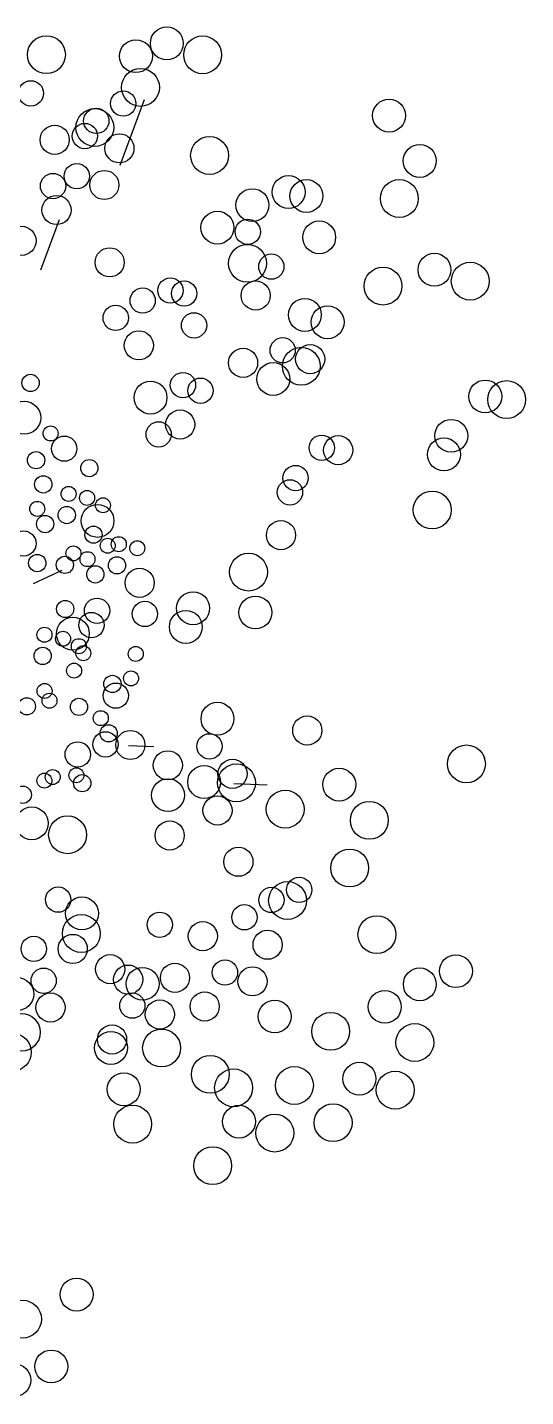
# Model space of a CAD drawing. Header units: millimetres. Extents: x 441156 to 441876, y 4514765 to 4515211.
# Drawn here: x 441545.867 to 441546.334, y 4514833.157 to 4514834.44 of the extents above; entities that cross this region are included whole.
import ezdxf

# ---------------------------------------------------------------- set-up
doc = ezdxf.new("R2010")
doc.units = ezdxf.units.MM
doc.layers.add('01_piscinas', color=254, linetype='Continuous')

msp = doc.modelspace()

# ---------------------------------------------------------------- linework, layer by layer
at = {"layer": '01_piscinas'}
for p, q in [((441545.95377048, 4514834.31107054, 0.00000076), (441545.9765427, 4514834.37237212, 0.00000076)), ((441545.87946955, 4514834.2128942, 0.00000076), (441545.89698665, 4514834.26004926, 0.00000076)), ((441545.87235175, 4514833.91893847, 0.00000076), (441545.89941099, 4514833.93133919, 0.00000076)), ((441546.1412355, 4514833.78774684, 0.00000076), (441546.14212787, 4514833.78509479, 0.00000076)), ((441545.9615131, 4514833.76683488, 0.00000076), (441545.98534636, 4514833.76599735, 0.00000076)), ((441546.29406622, 4514833.75837898, 0.00000076), (441546.29522629, 4514833.75493131, 0.00000076)), ((441546.0604271, 4514833.73119343, 0.00000076), (441546.09141033, 4514833.73010464, 0.00000076)), ((441546.04337351, 4514833.59486899, 0.00000076), (441546.04426587, 4514833.59221694, 0.00000076)), ((441546.16684563, 4514833.50763777, 0.00000076), (441546.1680057, 4514833.50419011, 0.00000076))]:
    msp.add_line(p, q, dxfattribs=at)
for centre, radius in [((441545.99746255, 4514834.42512236, 0.00000076), 0.01541533), ((441545.88461194, 4514834.41455273, 0.00000076), 0.01775907), ((441545.96850551, 4514834.41312639, 0.00000076), 0.01541533), ((441546.03102226, 4514834.41439671, 0.00000076), 0.01775907), ((441545.97280884, 4514834.38386805, 0.00000076), 0.01775907), ((441545.87003705, 4514834.37825935, 0.00000076), 0.01185795), ((441545.9566158, 4514834.36869471, 0.00000076), 0.01185795), ((441546.20579928, 4514834.35739221, 0.00000076), 0.01541533), ((441545.92999544, 4514834.34628184, 0.00000076), 0.01775907), ((441545.93135021, 4514834.35246425, 0.00000076), 0.01185795), ((441545.89236742, 4514834.33475156, 0.00000076), 0.01366082), ((441545.92062824, 4514834.33825396, 0.00000076), 0.01185795), ((441545.95303725, 4514834.32672045, 0.00000076), 0.01366082), ((441546.03753343, 4514834.32007449, 0.00000076), 0.01775907), ((441546.23452322, 4514834.31491664, 0.00000076), 0.01541533), ((441545.91307883, 4514834.30062636, 0.00000076), 0.01185795), ((441545.89080418, 4514834.2913987, 0.00000076), 0.01185795), ((441545.93889399, 4514834.29237586, 0.00000076), 0.01366082), ((441546.1115866, 4514834.28576818, 0.00000076), 0.01541533), ((441546.12830291, 4514834.28206012, 0.00000076), 0.01541533), ((441546.21545387, 4514834.27967475, 0.00000076), 0.01775907), ((441546.07772865, 4514834.27349018, 0.00000076), 0.01541533), ((441545.89411444, 4514834.26889229, 0.00000076), 0.01366082), ((441546.04488338, 4514834.25239057, 0.00000076), 0.01541533), ((441546.07333786, 4514834.24852625, 0.00000076), 0.01185795), ((441546.14031054, 4514834.24329261, 0.00000076), 0.01541533), ((441545.86118105, 4514834.23997981, 0.00000076), 0.01366082), ((441545.94390259, 4514834.21982031, 0.00000076), 0.01366082), ((441546.07307653, 4514834.21892363, 0.00000076), 0.01775907), ((441546.0954332, 4514834.21585273, 0.00000076), 0.01185795), ((441546.24833898, 4514834.21292751, 0.00000076), 0.01541533), ((441546.28189869, 4514834.20220187, 0.00000076), 0.01775907), ((441546.20011197, 4514834.19761027, 0.00000076), 0.01775907), ((441545.97482199, 4514834.18398623, 0.00000076), 0.01185795), ((441546.00086657, 4514834.19343085, 0.00000076), 0.01185795), ((441546.01372526, 4514834.19057849, 0.00000076), 0.01185795), ((441546.08076447, 4514834.18874359, 0.00000076), 0.01366082), ((441546.1268639, 4514834.17056216, 0.00000076), 0.01541533), ((441545.94955639, 4514834.16775576, 0.00000076), 0.01185795), ((441546.0229619, 4514834.16075733, 0.00000076), 0.01185795), ((441546.14816603, 4514834.16368796, 0.00000076), 0.01541533), ((441545.97124343, 4514834.14201196, 0.00000076), 0.01366082), ((441546.1060607, 4514834.13739956, 0.00000076), 0.01185795), ((441546.13187586, 4514834.12914906, 0.00000076), 0.01366082), ((441546.068963, 4514834.12561707, 0.00000076), 0.01366082), ((441546.12351232, 4514834.12243366, 0.00000076), 0.01775907), ((441546.01261834, 4514834.10481083, 0.00000076), 0.01185795), ((441546.09723265, 4514834.11049256, 0.00000076), 0.01541533), ((441545.86973612, 4514834.10682434, 0.00000076), 0.00808333), ((441545.98220484, 4514834.09303841, 0.00000076), 0.01541533), ((441546.02900459, 4514834.09952299, 0.00000076), 0.01185795), ((441546.29593657, 4514834.094139, 0.00000076), 0.01541533), ((441546.31603371, 4514834.09118441, 0.00000076), 0.01775907), ((441545.86388409, 4514834.07420192, 0.00000076), 0.01541533), ((441546.0100402, 4514834.06778891, 0.00000076), 0.01366082), ((441545.88853667, 4514834.05943712, 0.00000076), 0.00701654), ((441545.98982507, 4514834.05860345, 0.00000076), 0.01185795), ((441546.26408777, 4514834.0572621, 0.00000076), 0.01541533), ((441545.90134213, 4514834.04517718, 0.00000076), 0.01185795), ((441546.14267424, 4514834.04602379, 0.00000076), 0.01185795), ((441546.15813357, 4514834.04375102, 0.00000076), 0.01366082), ((441546.25725052, 4514834.03979964, 0.00000076), 0.01541533), ((441545.87492323, 4514834.03435488, 0.00000076), 0.00808333), ((441545.9248024, 4514834.02695054, 0.00000076), 0.00808333), ((441546.11817516, 4514834.01765694, 0.00000076), 0.01185795), ((441545.8816621, 4514834.01170036, 0.00000076), 0.00808333), ((441546.11291573, 4514834.00422427, 0.00000076), 0.01185795), ((441545.90538385, 4514834.00280081, 0.00000076), 0.00701654), ((441545.92274606, 4514833.99902045, 0.00000076), 0.00701654), ((441546.24625422, 4514833.98770509, 0.00000076), 0.01775907), ((441545.87604969, 4514833.98875637, 0.00000076), 0.00701654), ((441545.90368647, 4514833.98295544, 0.00000076), 0.00808333), ((441545.9325071, 4514833.97747708, 0.00000076), 0.01541533), ((441545.93759497, 4514833.99207493, 0.00000076), 0.00701654), ((441545.88339885, 4514833.97450308, 0.00000076), 0.00808333), ((441546.10445704, 4514833.96415154, 0.00000076), 0.01366082), ((441545.86311311, 4514833.95628385, 0.00000076), 0.01185795), ((441545.9287342, 4514833.96452782, 0.00000076), 0.00808333), ((441545.95245595, 4514833.95562827, 0.00000076), 0.00701654), ((441545.90994102, 4514833.94704278, 0.00000076), 0.00701654), ((441545.94202413, 4514833.95416874, 0.00000076), 0.00701654), ((441545.96981816, 4514833.95184792, 0.00000076), 0.00701654), ((441545.87603252, 4514833.93792329, 0.00000076), 0.00808333), ((441545.90190922, 4514833.93624092, 0.00000076), 0.00808333), ((441545.92312179, 4514833.94158383, 0.00000076), 0.00701654), ((441545.95075857, 4514833.93578291, 0.00000076), 0.00808333), ((441546.07405296, 4514833.9294628, 0.00000076), 0.01775907), ((441545.93047095, 4514833.92733054, 0.00000076), 0.00808333), ((441545.97199454, 4514833.91934979, 0.00000076), 0.01366082), ((441546.02210702, 4514833.8955405, 0.00000076), 0.01541533), ((441545.90220888, 4514833.89487721, 0.00000076), 0.00808333), ((441545.93203612, 4514833.89325571, 0.00000076), 0.01185795), ((441545.97693502, 4514833.89021169, 0.00000076), 0.01185795), ((441546.0804756, 4514833.89158328, 0.00000076), 0.01541533), ((441545.90938354, 4514833.87169011, 0.00000076), 0.01541533), ((441545.9267767, 4514833.87982304, 0.00000076), 0.01185795), ((441546.01526977, 4514833.87807804, 0.00000076), 0.01541533), ((441545.88279032, 4514833.87072748, 0.00000076), 0.00701654), ((441545.90015254, 4514833.86694713, 0.00000076), 0.00701654), ((441545.91500145, 4514833.8600016, 0.00000076), 0.00701654), ((441545.91918816, 4514833.85342799, 0.00000076), 0.00701654), ((441545.96837617, 4514833.85273142, 0.00000076), 0.00701654), ((441545.88109295, 4514833.85088211, 0.00000076), 0.00808333), ((441545.91057547, 4514833.83708596, 0.00000076), 0.00701654), ((441545.96395019, 4514833.82981578, 0.00000076), 0.00701654), ((441545.88283928, 4514833.8180054, 0.00000076), 0.00701654), ((441545.94960133, 4514833.81363098, 0.00000076), 0.01185795), ((441545.94647006, 4514833.82461063, 0.00000076), 0.00808333), ((441545.86627036, 4514833.8035939, 0.00000076), 0.00808333), ((441545.88748293, 4514833.80893682, 0.00000076), 0.00701654), ((441545.91511971, 4514833.8031359, 0.00000076), 0.00808333), ((441545.9355715, 4514833.79254385, 0.00000076), 0.00701654), ((441546.0449418, 4514833.79202836, 0.00000076), 0.01541533), ((441545.94292066, 4514833.77829056, 0.00000076), 0.00808333), ((441546.12911048, 4514833.78102858, 0.00000076), 0.01366082), ((441545.91395055, 4514833.75852151, 0.00000076), 0.01185795), ((441545.93999513, 4514833.76796613, 0.00000076), 0.01185795), ((441545.96330667, 4514833.76738924, 0.00000076), 0.01366082), ((441546.03741488, 4514833.76608255, 0.00000076), 0.01185795), ((441545.99843209, 4514833.74836987, 0.00000076), 0.01366082), ((441546.27830369, 4514833.74964523, 0.00000076), 0.01775907), ((441545.89053918, 4514833.73737401, 0.00000076), 0.00701654), ((441545.91265863, 4514833.73899231, 0.00000076), 0.00701654), ((441546.03245374, 4514833.73266405, 0.00000076), 0.01541533), ((441546.06275874, 4514833.7319141, 0.00000076), 0.01775907), ((441546.05910192, 4514833.74033875, 0.00000076), 0.01366082), ((441546.15909941, 4514833.7302154, 0.00000076), 0.01541533), ((441545.88271829, 4514833.73395428, 0.00000076), 0.00701654), ((441545.91817597, 4514833.73157308, 0.00000076), 0.00808333), ((441545.99859579, 4514833.72038605, 0.00000076), 0.01541533), ((441545.86241244, 4514833.72072676, 0.00000076), 0.00808333), ((441546.04495867, 4514833.70599417, 0.00000076), 0.01366082), ((441546.10842178, 4514833.70718891, 0.00000076), 0.01775907), ((441545.87089117, 4514833.69395683, 0.00000076), 0.01541533), ((441546.18729256, 4514833.69674846, 0.00000076), 0.01775907), ((441545.90445088, 4514833.68323118, 0.00000076), 0.01775907), ((441546.00017911, 4514833.68251059, 0.00000076), 0.01366082), ((441546.06457747, 4514833.65792796, 0.00000076), 0.01366082), ((441546.16890633, 4514833.6521005, 0.00000076), 0.01775907), ((441546.12154145, 4514833.6315385, 0.00000076), 0.01185795), ((441545.89558899, 4514833.62243518, 0.00000076), 0.01185795), ((441546.09549687, 4514833.62209388, 0.00000076), 0.01185795), ((441546.11069291, 4514833.62157185, 0.00000076), 0.01775907), ((441545.91791612, 4514833.60952973, 0.00000076), 0.01541533), ((441546.07023128, 4514833.60586341, 0.00000076), 0.01185795), ((441545.91734402, 4514833.59064289, 0.00000076), 0.01775907), ((441545.99086306, 4514833.59887979, 0.00000076), 0.01185795), ((441546.19441078, 4514833.58961444, 0.00000076), 0.01775907), ((441545.90929433, 4514833.57619344, 0.00000076), 0.01366082), ((441546.03124849, 4514833.58815073, 0.00000076), 0.01366082), ((441546.09191832, 4514833.58011961, 0.00000076), 0.01366082), ((441545.87279572, 4514833.57622779, 0.00000076), 0.01185795), ((441545.94441975, 4514833.55717407, 0.00000076), 0.01366082), ((441546.0519599, 4514833.55402553, 0.00000076), 0.01185795), ((441546.26846395, 4514833.55530813, 0.00000076), 0.01541533), ((441545.88203236, 4514833.54640663, 0.00000076), 0.01185795), ((441545.96123993, 4514833.5474609, 0.00000076), 0.01366082), ((441545.97472576, 4514833.54347381, 0.00000076), 0.01541533), ((441546.00508958, 4514833.54914295, 0.00000076), 0.01366082), ((441546.07777506, 4514833.54577503, 0.00000076), 0.01366082), ((441546.234606, 4514833.54303012, 0.00000076), 0.01541533), ((441545.85727318, 4514833.53389114, 0.00000076), 0.01541533), ((441545.88846894, 4514833.52128364, 0.00000076), 0.01366082), ((441545.96513116, 4514833.52304887, 0.00000076), 0.01185795), ((441545.99094633, 4514833.51479837, 0.00000076), 0.01366082), ((441546.03299551, 4514833.52229145, 0.00000076), 0.01366082), ((441546.09858204, 4514833.51285181, 0.00000076), 0.01541533), ((441546.20176073, 4514833.52193051, 0.00000076), 0.01541533), ((441545.86101982, 4514833.49803722, 0.00000076), 0.01775907), ((441546.1510831, 4514833.49890403, 0.00000076), 0.01775907), ((441545.94616677, 4514833.49131479, 0.00000076), 0.01366082), ((441545.99254269, 4514833.48335955, 0.00000076), 0.01775907), ((441546.22995388, 4514833.48846357, 0.00000076), 0.01775907), ((441545.85262107, 4514833.47932459, 0.00000076), 0.01775907), ((441545.94509451, 4514833.48340421, 0.00000076), 0.01541533), ((441546.03820574, 4514833.45863437, 0.00000076), 0.01775907), ((441546.06007197, 4514833.44600725, 0.00000076), 0.01775907), ((441546.11707652, 4514833.44819391, 0.00000076), 0.01775907), ((441546.17800794, 4514833.45454127, 0.00000076), 0.01541533), ((441546.21156765, 4514833.44381562, 0.00000076), 0.01775907), ((441545.95710214, 4514833.4446367, 0.00000076), 0.01541533), ((441545.96546969, 4514833.41197682, 0.00000076), 0.01775907), ((441546.06513058, 4514833.41427161, 0.00000076), 0.01541533), ((441546.15335423, 4514833.41328697, 0.00000076), 0.01775907), ((441546.09869029, 4514833.40354596, 0.00000076), 0.01775907), ((441546.04047687, 4514833.37301731, 0.00000076), 0.01775907), ((441545.91290208, 4514833.25218301, 0.00000076), 0.01541533), ((441545.86222446, 4514833.22915652, 0.00000076), 0.01775907), ((441545.8891493, 4514833.18479377, 0.00000076), 0.01541533), ((441545.85446624, 4514833.17192536, 0.00000076), 0.01541533)]:
    msp.add_circle(centre, radius, dxfattribs=at)

doc.saveas('drawing.dxf')
